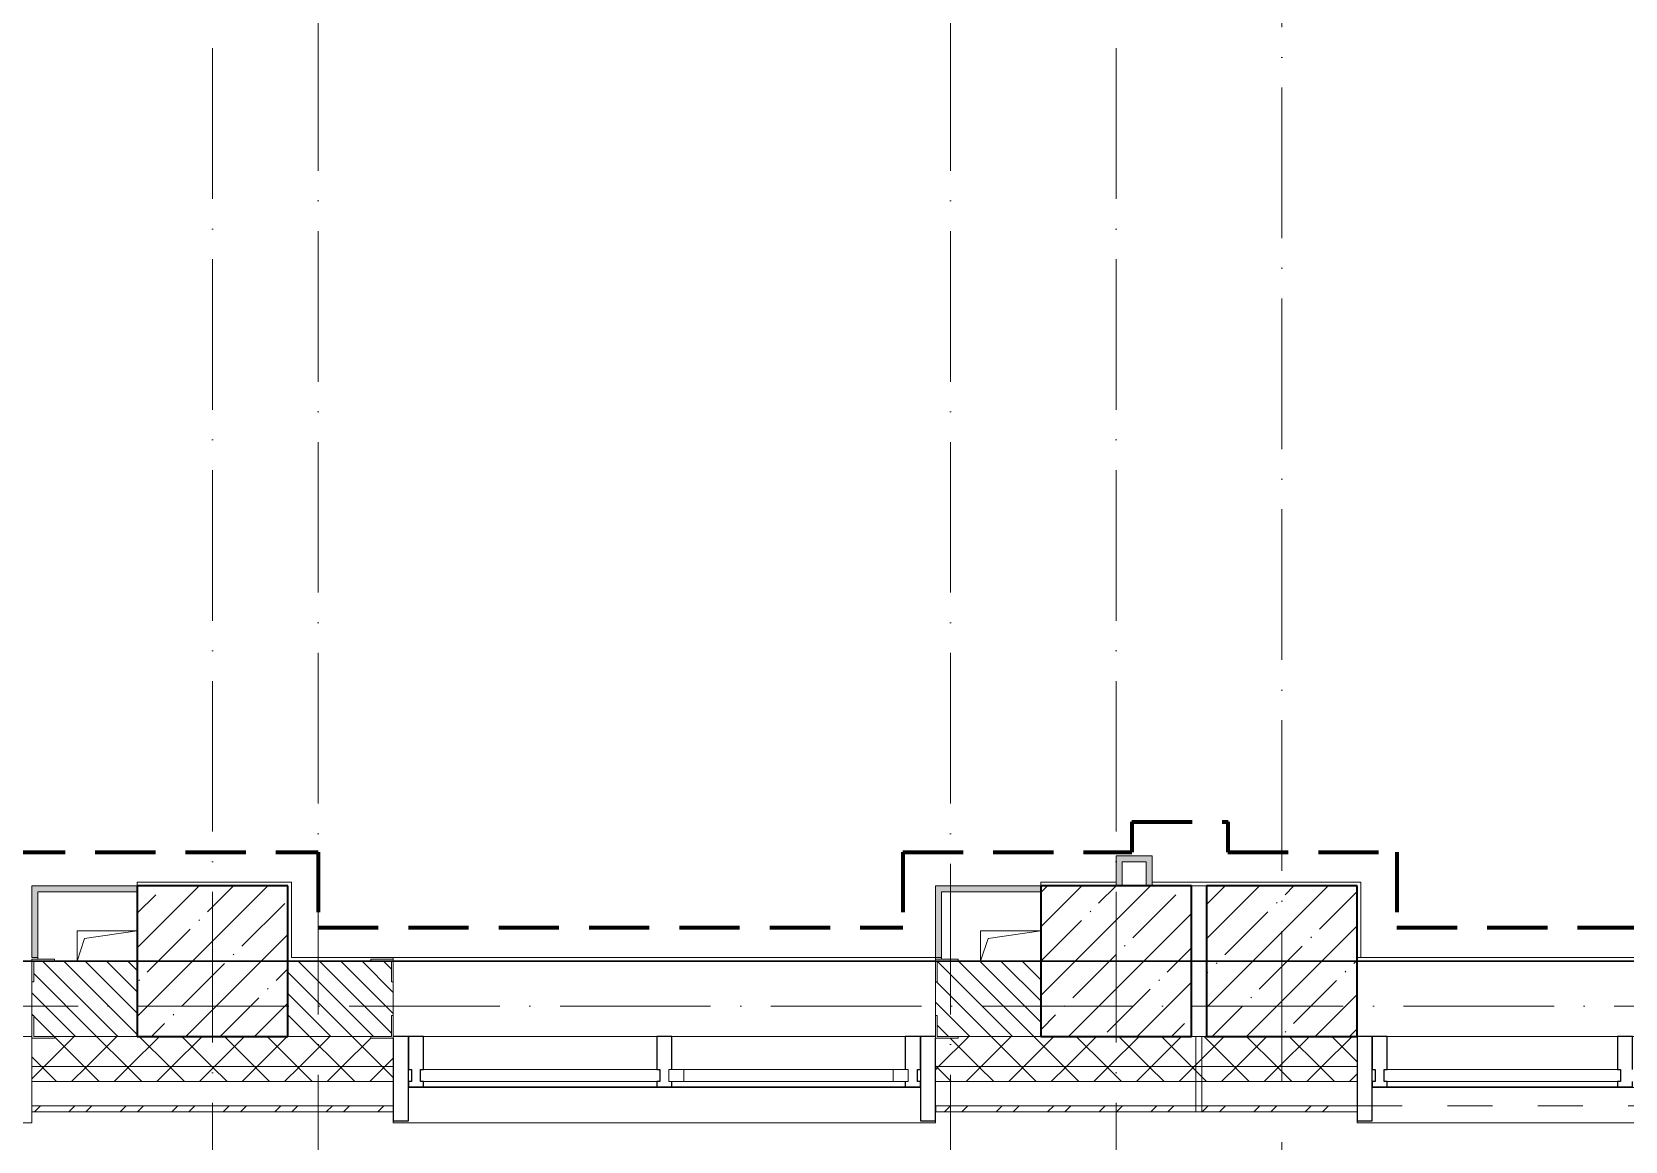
# Model space of a CAD drawing. Header units: millimetres. Extents: x -17017 to 628417, y -109036 to 199237.
# Drawn here: x 60280 to 65570, y -106663 to -102981 of the extents above; entities that cross this region are included whole.
import ezdxf

# ---------------------------------------------------------------- set-up
doc = ezdxf.new("R2010")
doc.units = ezdxf.units.MM
for name, pattern in [('50_200_ШТРИХ_1Т_ш5_п1_п1_', [700, 500, -100, 0, -100]), ('Штрих короткий', [300, 150, -150]), ('Штриховая _2 мм - 1 мм_', [300, 200, -100])]:
    doc.linetypes.add(name, pattern=pattern)
for name, color, linetype, lineweight in [('0-1', 7, 'Continuous', 5), ('0-2', 7, 'Continuous', 9), ('Импосты витража', 7, 'Continuous', 9), ('Импосты витража-1', 7, 'Continuous', 25), ('Каркас_Импост', 7, 'Continuous', 13), ('Каркас_Импост-1', 7, 'Continuous', 9), ('Несущие колонны', 7, 'Continuous', 9), ('Несущие колонны-1', 7, 'Continuous', 35), ('Обобщенные модели', 7, 'Continuous', 9), ('Общие ребра', 7, 'Continuous', 9), ('Окна', 7, 'Continuous', 9), ('Оси-2', 7, '50_200_ШТРИХ_1Т_ш5_п1_п1_', 9), ('Остекление-1', 7, 'Continuous', 9), ('Перемычка-1', 7, 'Штрих короткий', 9), ('Стены', 7, 'Continuous', 9), ('Стены-1', 7, 'Continuous', 13), ('стяжа', 7, 'Continuous', 30), ('Штриховка разреза-1', 7, 'Continuous', 9)]:
    doc.layers.add(name, color=color, linetype=linetype, lineweight=lineweight)
doc.layers.add('СТ-1_1', color=7, linetype='Штриховая _2 мм - 1 мм_', lineweight=90, true_color=0x888888)
doc.layers.add('Штриховка разреза-3', color=7, linetype='Continuous', lineweight=9, true_color=0x0080ff)
doc.layers.get('0-2').off()
pattern_1 = [(45, (0, 0), (-70.71068, 70.71068), []), (135, (0, 0), (-70.71068, -70.71068), [])]
pattern_2 = [(135, (0, 0), (-35.35534, -35.35534), [])]
pattern_3 = [(45, (0, 0), (-85.53659, 85.53659), []), (45, (57.02, 0), (-85.53659, 85.53659), [])]

# ---------------------------------------------------------------- blocks, each defined once
blk = doc.blocks.new('ось2эт')
at = {"layer": 'Оси-2'}
for p, q in [((61229.9, -54635.1), (61229.9, -107165.9)), ((63329.9, -54635.1), (63329.9, -107165.9)), ((60879.9, -108435.9), (60879.9, -93480.6)), ((63879.9, -108435.9), (63879.9, -93480.6)), ((64429.9, -107165.9), (64429.9, -94750.6)), ((96138.3, -106215.3), (-12388.8, -106215.3))]:
    blk.add_line(p, q, dxfattribs=at)
blk = doc.blocks.new('BSC_Колонна _Прямоугольная - 500х500-V52-АИ2_02_План отделки стен 2-го этажа _Часть 2_')
at = {"layer": 'Несущие колонны'}
h = blk.add_hatch(dxfattribs=at)
h.set_pattern_fill('FP_60', color=256, style=0, pattern_type=2)
h.set_pattern_definition([(45, (-73950, -150), (-114.04925, 114.04925), []), (45, (-73835.95, -150), (-114.04925, 114.04925), [201.613, -40.323, 3.353, -36.97])])
h.paths.add_polyline_path([(-250, -250), (250, -250), (250, 250), (-250, 250)], flags=0)
at = {"layer": 'Несущие колонны-1'}
for p, q in [((250, 250), (-250, 250)), ((-250, 250), (-250, -250)), ((250, -250), (250, 250)), ((-250, -250), (250, -250))]:
    blk.add_line(p, q, dxfattribs=at)
blk = doc.blocks.new('BSC_Колонна _Прямоугольная - 500х500-V54-АИ2_02_План отделки стен 2-го этажа _Часть 2_')
at = {"layer": 'Несущие колонны'}
h = blk.add_hatch(dxfattribs=at)
h.set_pattern_fill('FP_62', color=256, style=0, pattern_type=2)
h.set_pattern_definition([(45, (-70950, -150), (-114.04925, 114.04925), []), (45, (-70835.95, -150), (-114.04925, 114.04925), [201.613, -40.323, 3.353, -36.97])])
h.paths.add_polyline_path([(-250, -250), (250, -250), (250, 250), (-250, 250)], flags=0)
at = {"layer": 'Несущие колонны-1'}
for p, q in [((250, 250), (-250, 250)), ((-250, 250), (-250, -250)), ((250, -250), (250, 250)), ((-250, -250), (250, -250))]:
    blk.add_line(p, q, dxfattribs=at)
blk = doc.blocks.new('BSC_Колонна _Прямоугольная - 500х500-V123-АИ2_02_План отделки стен 2-го этажа _Часть 2_')
at = {"layer": 'Несущие колонны'}
h = blk.add_hatch(dxfattribs=at)
h.set_pattern_fill('FP_122', color=256, style=0, pattern_type=2)
h.set_pattern_definition([(45, (-74500, -150), (-114.04925, 114.04925), []), (45, (-74385.95, -150), (-114.04925, 114.04925), [201.613, -40.323, 3.353, -36.97])])
h.paths.add_polyline_path([(-250, -250), (250, -250), (250, 250), (-250, 250)], flags=0)
at = {"layer": 'Несущие колонны-1'}
for p, q in [((250, 250), (-250, 250)), ((-250, 250), (-250, -250)), ((250, -250), (250, 250)), ((-250, -250), (250, -250))]:
    blk.add_line(p, q, dxfattribs=at)
blk = doc.blocks.new('Проем_Дверь_Прямоугольный - 1800х2700h_оконные проемы-25805030-АИ2_02_План отделки стен 2-го этажа _Часть 2_')
at = {"layer": 'Перемычка-1'}
for p, q in [((900, 125), (-900, 125)), ((900, -125), (-900, -125))]:
    blk.add_line(p, q, dxfattribs=at)
blk = doc.blocks.new('PNS_Панель прямоугольная2 - Нр_Стекло - 40мм-26243474-АИ2_02_План отделки стен 2-го этажа _Часть 2_')
at = {"layer": 'Каркас_Импост'}
for p, q in [((-397.5, 0), (-397.5, 40)), ((-397.5, 40), (-347.5, 40)), ((-347.5, 40), (-347.5, 0)), ((397.5, 40), (347.5, 40)), ((347.5, 40), (347.5, 0)), ((397.5, 0), (397.5, 40)), ((-347.5, 0), (-397.5, 0)), ((347.5, 0), (397.5, 0))]:
    blk.add_line(p, q, dxfattribs=at)
at = {"layer": 'Каркас_Импост-1'}
for p, q in [((-347.5, 40), (347.5, 40)), ((-347.5, 0), (347.5, 0))]:
    blk.add_line(p, q, dxfattribs=at)
blk = doc.blocks.new('Прямоугольный импост - Импост структурный с накладкой - 150мм-25647633-АИ2_02_План отделки стен 2-го этажа _Часть 2_')
at = {"layer": 'Импосты витража-1'}
for p, q in [((-25, 0), (-25, 17)), ((-25, 17), (25, 17)), ((-15, 0), (-25, 0)), ((-15, -40), (-15, 0)), ((25, 17), (25, 0)), ((-25, -150), (-25, -40)), ((-25, -40), (-15, -40)), ((25, -40), (25, -150)), ((25, -150), (-25, -150))]:
    blk.add_line(p, q, dxfattribs=at)
blk = doc.blocks.new('Прямоугольный импост - Импост структурный с накладкой - 150мм-25647642-АИ2_02_План отделки стен 2-го этажа _Часть 2_')
at = {"layer": 'Импосты витража'}
for p, q in [((42475, -100), (43250, -100)), ((42475, -267), (43250, -267))]:
    blk.add_line(p, q, dxfattribs=at)
blk = doc.blocks.new('Прямоугольный импост - Импост структурный с накладкой - 150мм-V150-АИ2_02_План отделки стен 2-го этажа _Часть 2_')
at = {"layer": 'Импосты витража-1'}
for p, q in [((-25, 0), (-25, 17)), ((-25, 17), (25, 17)), ((25, 0), (15, 0)), ((15, 0), (15, -40)), ((25, 17), (25, 0)), ((-25, -150), (-25, -40)), ((15, -40), (25, -40)), ((25, -40), (25, -150)), ((25, -150), (-25, -150))]:
    blk.add_line(p, q, dxfattribs=at)
blk = doc.blocks.new('PNS_Панель прямоугольная1 - Нр_Стекло - 40мм-25259299-АИ2_02_План отделки стен 2-го этажа _Часть 2_')
at = {"layer": 'Остекление-1'}
for p, q in [((-387.5, 40), (387.5, 40)), ((-397.5, 0), (397.5, 0)), ((387.5, 0), (-387.5, 0))]:
    blk.add_line(p, q, dxfattribs=at)
blk = doc.blocks.new('Прямоугольный импост - Импост структурный с накладкой - 150мм-25647644-АИ2_02_План отделки стен 2-го этажа _Часть 2_')
at = {"layer": 'Импосты витража-1'}
for p, q in [((-25, 0), (-25, 17)), ((-25, 17), (25, 17)), ((-15, 0), (-25, 0)), ((-15, -40), (-15, 0)), ((25, 0), (15, 0)), ((15, 0), (15, -40)), ((25, 17), (25, 0)), ((-25, -150), (-25, -40)), ((-25, -40), (-15, -40)), ((15, -40), (25, -40)), ((25, -40), (25, -150)), ((25, -150), (-25, -150))]:
    blk.add_line(p, q, dxfattribs=at)
blk = doc.blocks.new('PNS_Панель прямоугольная1 - Нр_Стекло - 40мм-25374206-АИ2_02_План отделки стен 2-го этажа _Часть 2_')
at = {"layer": 'Остекление-1'}
for p, q in [((-382.5, 40), (382.5, 40)), ((-392.5, 0), (392.5, 0)), ((382.5, 0), (-382.5, 0))]:
    blk.add_line(p, q, dxfattribs=at)
blk = doc.blocks.new('Прямоугольный импост - Импост структурный с накладкой - 150мм-25669420-АИ2_02_План отделки стен 2-го этажа _Часть 2_')
at = {"layer": 'Импосты витража'}
for p, q in [((74850, -100), (75615, -100)), ((74850, -267), (75615, -267))]:
    blk.add_line(p, q, dxfattribs=at)
blk = doc.blocks.new('Прямоугольный импост - Откос НВФ_50х280 мм-V153-АИ2_02_План отделки стен 2-го этажа _Часть 2_')
at = {"layer": 'Импосты витража-1'}
for p, q in [((0, 130), (-50, 130)), ((-50, 130), (-50, -150)), ((0, -150), (0, 130)), ((-50, -150), (0, -150))]:
    blk.add_line(p, q, dxfattribs=at)
blk = doc.blocks.new('Прямоугольный импост - Откос НВФ_50х280 мм-25993834-АИ2_02_План отделки стен 2-го этажа _Часть 2_')
at = {"layer": 'Импосты витража-1'}
for p, q in [((-50, 130), (0, 130)), ((-50, -150), (-50, 130)), ((0, 130), (0, -144)), ((0, -150), (-50, -150))]:
    blk.add_line(p, q, dxfattribs=at)
blk = doc.blocks.new('Прямоугольный импост - Откос НВФ_50х280 мм-25993838-АИ2_02_План отделки стен 2-го этажа _Часть 2_')
at = {"layer": 'Импосты витража-1'}
for p, q in [((0, 130), (-50, 130)), ((-50, 130), (-50, -150)), ((0, -144), (0, 130)), ((-50, -150), (0, -150))]:
    blk.add_line(p, q, dxfattribs=at)
blk = doc.blocks.new('Проем_Дверь_Прямоугольный - 2500х2700h_витражные проемы-30580809-АИ2_02_План отделки стен 2-го этажа _Часть 2_')
at = {"layer": 'Перемычка-1'}
for p, q in [((1250, 115), (-1250, 115)), ((1250, -115), (-1250, -115))]:
    blk.add_line(p, q, dxfattribs=at)
blk = doc.blocks.new('Фахверк_СКБ_Уголок - 250_2700-27497298-АИ2_02_План отделки стен 2-го этажа _Часть 2_')
at = {"layer": 'Обобщенные модели'}
for p, q in [((200, 181), (125, 181)), ((125, 181), (125, 106)), ((131, 106), (131, 175)), ((131, 175), (200, 175)), ((200, 175), (200, 181)), ((125, 106), (131, 106)), ((131, -6), (125, -6)), ((125, -6), (125, -81)), ((131, -75), (131, -6)), ((125, -81), (200, -81)), ((200, -75), (131, -75)), ((200, -81), (200, -75))]:
    blk.add_line(p, q, dxfattribs=at)
blk = doc.blocks.new('AR_Отверстие прямоугольное _в плите_ - AR_Отверстие прямоугольное _в плите_-V204-АИ2_02_План отделки стен 2-го этажа _Часть 2_')
at = {"layer": 'Обобщенные модели'}
for p, q in [((100, 50), (-100, 50)), ((-100, 50), (-100, -50)), ((-100, -50), (-75, 25)), ((-75, 25), (100, 50))]:
    blk.add_line(p, q, dxfattribs=at)
blk = doc.blocks.new('Отлив_СКБ - Отлив витража_120_НВФ-31885687-АИ2_02_План отделки стен 2-го этажа _Часть 2_')
at = {"layer": 'Окна'}
for p, q in [((1750, -2), (50, -2)), ((0, -120), (0, -113)), ((0, -120), (1800, -120)), ((1800, -113), (1800, -120))]:
    blk.add_line(p, q, dxfattribs=at)
blk = doc.blocks.new('Отлив_СКБ - Отлив витража_120_НВФ-31885342-АИ2_02_План отделки стен 2-го этажа _Часть 2_')
at = {"layer": 'Окна'}
for p, q in [((7750, -2), (50, -2)), ((0, -120), (0, -113)), ((0, -120), (7800, -120))]:
    blk.add_line(p, q, dxfattribs=at)
blk = doc.blocks.new('Отлив_СКБ - Отлив витража_120_НВФ-V239-АИ2_02_План отделки стен 2-го этажа _Часть 2_')
at = {"layer": 'Окна'}
for p, q in [((1749.7, -2), (49.7, -2)), ((1800, -83), (1800, -120)), ((0, -120), (0, -113)), ((0, -120), (1800, -120))]:
    blk.add_line(p, q, dxfattribs=at)
blk = doc.blocks.new('Стены 8 - Стены 4-31196234-АИ2_02_План отделки стен 2-го этажа _Часть 2_')
at = {"layer": 'Стены-1'}
for p, q in [((-1798.5, 41030.2), (-1798.5, 41010.2)), ((-1548.5, 41030.2), (-1798.5, 41030.2)), ((-1798.5, 41010.2), (-1548.5, 41010.2)), ((-1548.5, 41010.2), (-1548.5, 41030.2))]:
    blk.add_line(p, q, dxfattribs=at)
blk = doc.blocks.new('0125-Р-ОО-Ш2-АР-о_23_10_2024_rvt-1-АИ2_02_План отделки стен 2-го этажа _Часть 2_')
at = {"layer": 'Штриховка разреза-1'}
h = blk.add_hatch(dxfattribs=at)
h.set_pattern_fill('FP_2', color=256, style=0, pattern_type=2)
h.set_pattern_definition(pattern_2)
h.paths.add_polyline_path([(70356, -100), (70700, -100), (70700, 150), (70356, 150), (70356, 81), (70350, 81), (70350, -31), (70356, -31), (70356, -95.7)], flags=0)
h.paths.add_polyline_path([(67718.5, -100), (68544, -100), (68544, -31), (68549.7, -31), (68549.7, 81), (68544, 81), (68544, 150), (67356, 150), (67356, 81), (67350, 81), (67350, -31), (67356, -31), (67356, -100), (67425, -100)], flags=0)
h.paths.add_polyline_path([(65475, -100), (65544, -100), (65544, -31), (65550, -31), (65550, 81), (65544, 81), (65544, 150), (65200, 150), (65200, -100), (65388.5, -100)], flags=0)
h = blk.add_hatch(dxfattribs=at)
h.set_pattern_fill('FP_2', color=256, style=0, pattern_type=2)
h.set_pattern_definition(pattern_2)
h.paths.add_polyline_path([(73425, -100), (73700, -100), (73700, 150), (73356, 150), (73356, 81), (73350, 81), (73350, -31), (73356, -31), (73356, -100)], flags=0)
h.paths.add_polyline_path([(71544, -100), (71544, -31), (71550, -31), (71550, 81), (71544, 81), (71544, 150), (71200, 150), (71200, -100), (71475, -100)], flags=0)
h = blk.add_hatch(dxfattribs=at)
h.set_pattern_fill('FP_81', color=256, style=0, pattern_type=2)
h.set_pattern_definition(pattern_1)
h.paths.add_polyline_path([(103134.1, -200), (103600, -200), (103600, -100), (94575, -100), (94575, -106), (94500, -106), (94500, -200), (102202.1, -200)], flags=0)
h.paths.add_polyline_path([(91850, -200), (92700, -200), (92700, -106), (92625, -106), (92625, -100), (84750, -100), (84750, -200), (91350, -200)], flags=0)
h.paths.add_polyline_path([(83562.3, -200), (83750, -200), (83750, -100), (82625, -100), (82625, -106), (82550, -106), (82550, -200), (83250, -200)], flags=0)
h.paths.add_polyline_path([(74750, -200), (74750, -100), (73425, -100), (73425, -106), (73350, -106), (73350, -200), (74242.4, -200)], flags=0)
h.paths.add_polyline_path([(71446.5, -200), (71550, -200), (71550, -106), (71475, -106), (71475, -100), (70425, -100), (70425, -106), (70350, -106), (70350, -200), (71200, -200)], flags=0)
h.paths.add_polyline_path([(67718.5, -200), (68549.7, -200), (68549.7, -106), (68475, -106), (68475, -100), (67425, -100), (67425, -106), (67350, -106), (67350, -200)], flags=0)
h.paths.add_polyline_path([(64700, -200), (65550, -200), (65550, -106), (65475, -106), (65475, -100), (64425, -100), (64425, -106), (64350, -106), (64350, -200), (64456.5, -200)], flags=0)
h.paths.add_polyline_path([(62550, -200), (62550, -106), (62475, -106), (62475, -100), (61425, -100), (61425, -106), (61350, -106), (61350, -200), (62126.6, -200)], flags=0)
h.paths.add_polyline_path([(56534.6, -200), (56550, -200), (56550, -106), (56475, -106), (56475, -100), (55425, -100), (55425, -106), (55350, -106), (55350, -200), (56200, -200)], flags=0)
h.paths.add_polyline_path([(53272.7, -200), (53550, -200), (53550, -106), (53475, -106), (53475, -100), (52425, -100), (52425, -106), (52350, -106), (52350, -200), (52806.7, -200)], flags=0)
h.paths.add_polyline_path([(50550, -200), (50550, -106), (50475, -106), (50475, -100), (49425, -100), (49425, -106), (49350, -106), (49350, -200), (50010.7, -200)], flags=0)
h.paths.add_polyline_path([(47475, -200), (47550, -200), (47550, -106), (47475, -106), (47475, -100), (46425, -100), (46425, -106), (46350, -106), (46350, -200), (47214.7, -200)], flags=0)
h.paths.add_polyline_path([(44550, -200), (44550, -106), (44475, -106), (44475, -100), (43425, -100), (43425, -106), (43350, -106), (43350, -200), (44418.8, -200)], flags=0)
h.paths.add_polyline_path([(40700, -200), (41550, -200), (41550, -106), (41475, -105.4), (41475, -100), (40150, -100), (40150, -200), (40690.8, -200)], flags=0)
h.paths.add_polyline_path([(38344, -200), (38350, -200), (38350, -106), (38275, -106), (38275, -100), (37150, -100), (37150, -200), (38275, -200)], flags=0)
h.paths.add_polyline_path([(35350, -200), (35350, -106), (35275, -106), (35275, -100), (34225, -100), (34225, -106), (34150, -106), (34150, -200), (35344, -200)], flags=0)
h.paths.add_polyline_path([(32275, -200), (32350, -200), (32350, -106), (32275, -106), (32275, -100), (31150, -100), (31150, -200), (31650, -200)], flags=0)
h.paths.add_polyline_path([(29350, -200), (29350, -106), (29275, -106), (29275, -100), (28150, -100), (28150, -200), (29344, -200)], flags=0)
h.paths.add_polyline_path([(25779, -200), (26350, -200), (26350, -106), (26275, -106), (26275, -100), (25225, -100), (25225, -106), (25150, -106), (25150, -200), (25313, -200)], flags=0)
h.paths.add_polyline_path([(22650, -200), (23350, -200), (23350, -106), (23275, -106), (23275, -100), (22150, -100), (22150, -200)], flags=0)
h.paths.add_polyline_path([(19255.1, -200), (20350, -200), (20350, -106), (20275, -106), (20275, -100), (19150, -100), (19150, -200)], flags=0)
h.paths.add_polyline_path([(16459.1, -200), (17350, -200), (17350, -106), (17275, -106), (17275, -100), (16225, -100), (16225, -106), (16150, -106), (16150, -200)], flags=0)
h.paths.add_polyline_path([(14595.1, -200), (15150, -200), (15150, -106), (15075, -106), (15075, -100), (9825, -100), (9825, -106), (9750, -106), (9750, -200), (13663.1, -200)], flags=0)
h.paths.add_polyline_path([(8150, -200), (8750, -200), (8750, -106), (8675, -106), (8675, -100), (-100, -100), (-100, -200), (8071.2, -200)], flags=0)
h = blk.add_hatch(dxfattribs=at)
h.set_pattern_fill('FP_81', color=256, style=0, pattern_type=2)
h.set_pattern_definition(pattern_1)
h.paths.add_polyline_path([(103600, -250), (103700, -250), (103700, -200), (94500, -200), (94500, -250), (103134.1, -250)], flags=0)
h.paths.add_polyline_path([(91950.2, -250), (92700, -250), (92700, -200), (84750, -200), (84750, -250), (91018.2, -250)], flags=0)
h.paths.add_polyline_path([(83562.3, -250), (83750, -250), (83750, -200), (82550, -200), (82550, -250), (82630.3, -250)], flags=0)
h.paths.add_polyline_path([(74242.4, -250), (74750, -250), (74750, -200), (73350, -200), (73350, -250), (73776.4, -250)], flags=0)
h.paths.add_polyline_path([(70350, -250), (71550, -250), (71550, -200), (70350, -200)], flags=0)
h.paths.add_polyline_path([(68549.7, -250), (68549.7, -200), (67350, -200), (67350, -250), (67718.5, -250)], flags=0)
h.paths.add_polyline_path([(64350, -250), (65550, -250), (65550, -200), (64350, -200)], flags=0)
h.paths.add_polyline_path([(62550, -250), (62550, -200), (61350, -200), (61350, -250), (62126.6, -250)], flags=0)
h.paths.add_polyline_path([(56550, -250), (56550, -200), (55350, -200), (55350, -250), (56534.6, -250)], flags=0)
h.paths.add_polyline_path([(53550, -250), (53550, -200), (52350, -200), (52350, -250), (53272.7, -250)], flags=0)
h.paths.add_polyline_path([(50550, -250), (50550, -200), (49350, -200), (49350, -250), (50010.7, -250)], flags=0)
h.paths.add_polyline_path([(47214.7, -250), (47550, -250), (47550, -200), (46350, -200), (46350, -250), (46748.7, -250)], flags=0)
h.paths.add_polyline_path([(43486.8, -250), (44550, -250), (44550, -200), (43350, -200), (43350, -250)], flags=0)
h.paths.add_polyline_path([(41550, -250), (41550, -200), (40150, -200), (40150, -250), (40690.8, -250)], flags=0)
h.paths.add_polyline_path([(37894.8, -250), (38350, -250), (38350, -200), (37150, -200), (37150, -250)], flags=0)
h.paths.add_polyline_path([(35098.9, -250), (35350, -250), (35350, -200), (34150, -200), (34150, -250), (34166.9, -250)], flags=0)
h.paths.add_polyline_path([(32302.9, -250), (32350, -250), (32350, -200), (31150, -200), (31150, -250), (31370.9, -250)], flags=0)
h.paths.add_polyline_path([(29040.9, -250), (29350, -250), (29350, -200), (28150, -200), (28150, -250), (28575, -250)], flags=0)
h.paths.add_polyline_path([(25313, -250), (26350, -250), (26350, -200), (25150, -200), (25150, -250)], flags=0)
h.paths.add_polyline_path([(22983, -250), (23350, -250), (23350, -200), (22150, -200), (22150, -250)], flags=0)
h.paths.add_polyline_path([(20350, -250), (20350, -200), (19150, -200), (19150, -250), (20187, -250)], flags=0)
h.paths.add_polyline_path([(17350, -250), (17350, -200), (16150, -200), (16150, -250), (16459.1, -250)], flags=0)
h.paths.add_polyline_path([(14595.1, -250), (15150, -250), (15150, -200), (9750, -200), (9750, -250), (13663.1, -250)], flags=0)
h.paths.add_polyline_path([(8537.2, -250), (8750, -250), (8750, -200), (-200, -200), (-200, -250), (8071.2, -250)], flags=0)
h = blk.add_hatch(dxfattribs=at)
h.set_pattern_fill('FP_80', color=256, style=0, pattern_type=2)
h.set_pattern_definition(pattern_3)
h.paths.add_polyline_path([(73351, -350), (74215, -350), (74215, -330), (73351, -330)], flags=0)
h.paths.add_polyline_path([(71446.5, -350), (71550, -350), (71550, -330), (70350, -330), (70350, -350), (70514.5, -350)], flags=0)
h.paths.add_polyline_path([(68549.7, -350), (68549.7, -330), (67350, -330), (67350, -350), (67718.5, -350)], flags=0)
h.paths.add_polyline_path([(65550, -350), (65550, -330), (64351, -330), (64351, -350), (65388.5, -350)], flags=0)
h.paths.add_polyline_path([(62126.6, -350), (62550, -350), (62550, -330), (61350, -330), (61350, -350), (61660.6, -350)], flags=0)
h.paths.add_polyline_path([(55602.6, -350), (56550, -350), (56550, -330), (55350, -330), (55350, -350)], flags=0)
h.paths.add_polyline_path([(52806.7, -350), (53550, -350), (53550, -330), (52350, -330), (52350, -350)], flags=0)
h.paths.add_polyline_path([(50550, -350), (50550, -330), (49350, -330), (49350, -350), (50010.7, -350)], flags=0)
h.paths.add_polyline_path([(47214.7, -350), (47550, -350), (47550, -330), (46350, -330), (46350, -350), (46748.7, -350)], flags=0)
h.paths.add_polyline_path([(44418.8, -350), (44550, -350), (44550, -330), (43350, -330), (43350, -350), (43486.8, -350)], flags=0)
h.paths.add_polyline_path([(41550, -350), (41550, -330), (40685, -330), (40685, -350), (40690.8, -350)], flags=0)
h = blk.add_hatch(dxfattribs=at)
h.set_pattern_fill('FP_80', color=256, style=0, pattern_type=2)
h.set_pattern_definition(pattern_3)
h.paths.add_polyline_path([(103830, -350), (103830, -330), (94500, -330), (94500, -350), (103134.1, -350)], flags=0)
h.paths.add_polyline_path([(92416.2, -350), (92700, -350), (92700, -330), (84750, -330), (84750, -350), (91950.2, -350)], flags=0)
h.paths.add_polyline_path([(83562.3, -350), (83750, -350), (83750, -330), (82550, -330), (82550, -350), (82630.3, -350)], flags=0)
h.paths.add_polyline_path([(74235, -350), (74750, -350), (74750, -330), (74235, -330)], flags=0)
at = {"layer": 'Общие ребра'}
for p, q in [((70700, -100), (70425, -100)), ((70425, -100), (70700, -100)), ((71475, -100), (71200, -100)), ((71200, -100), (71475, -100)), ((73700, -100), (73425, -100)), ((73425, -100), (73700, -100)), ((70350, -200), (71550, -200)), ((73350, -200), (74750, -200)), ((70350, -250), (71550, -250)), ((73350, -250), (74750, -250))]:
    blk.add_line(p, q, dxfattribs=at)
at = {"layer": 'Стены'}
for p, q in [((71550, 150), (73350, 150)), ((74750, 150), (77250, 150))]:
    blk.add_line(p, q, dxfattribs=at)
at = {"layer": 'Стены-1'}
for p, q in [((70700, 150), (70425, 150)), ((71475, 150), (71200, 150)), ((73700, 150), (73425, 150)), ((70350, 81), (70350, -31)), ((71550, -31), (71550, 81)), ((73350, 81), (73350, -31)), ((74250, -100), (74200, -100)), ((74750, -330), (74750, -100)), ((70350, -106), (70350, -330)), ((71550, -330), (71550, -106)), ((73350, -106), (73350, -330)), ((70350, -330), (71550, -330)), ((71550, -330), (70350, -330)), ((70350, -330), (70350, -350)), ((70350, -350), (71550, -350)), ((71550, -350), (71550, -330)), ((73350, -330), (74750, -330)), ((74215, -330), (73351, -330)), ((73351, -330), (73351, -350)), ((73351, -350), (74215, -350)), ((74215, -350), (74215, -330)), ((74750, -330), (74235, -330)), ((74235, -330), (74235, -350)), ((74235, -350), (74750, -350)), ((74750, -350), (74750, -330))]:
    blk.add_line(p, q, dxfattribs=at)
at = {"layer": '0-2'}
for name, p in [('BSC_Колонна _Прямоугольная - 500х500-V54-АИ2_02_План отделки стен 2-го этажа _Часть 2_', (70950, 150)), ('BSC_Колонна _Прямоугольная - 500х500-V52-АИ2_02_План отделки стен 2-го этажа _Часть 2_', (73950, 150)), ('BSC_Колонна _Прямоугольная - 500х500-V123-АИ2_02_План отделки стен 2-го этажа _Часть 2_', (74500, 150)), ('AR_Отверстие прямоугольное _в плите_ - AR_Отверстие прямоугольное _в плите_-V204-АИ2_02_План отделки стен 2-го этажа _Часть 2_', (70600, 200)), ('AR_Отверстие прямоугольное _в плите_ - AR_Отверстие прямоугольное _в плите_-V204-АИ2_02_План отделки стен 2-го этажа _Часть 2_', (73600, 200)), ('Проем_Дверь_Прямоугольный - 1800х2700h_оконные проемы-25805030-АИ2_02_План отделки стен 2-го этажа _Часть 2_', (69450, 25)), ('Фахверк_СКБ_Уголок - 250_2700-27497298-АИ2_02_План отделки стен 2-го этажа _Часть 2_', (70225, -25)), ('Фахверк_СКБ_Уголок - 250_2700-27497298-АИ2_02_План отделки стен 2-го этажа _Часть 2_', (73225, -25)), ('Прямоугольный импост - Импост структурный с накладкой - 150мм-25647642-АИ2_02_План отделки стен 2-го этажа _Часть 2_', (29175, 0)), ('Прямоугольный импост - Импост структурный с накладкой - 150мм-25647642-АИ2_02_План отделки стен 2-го этажа _Часть 2_', (30000, 0)), ('Прямоугольный импост - Импост структурный с накладкой - 150мм-25669420-АИ2_02_План отделки стен 2-го этажа _Часть 2_', (0, 0)), ('PNS_Панель прямоугольная1 - Нр_Стекло - 40мм-25259299-АИ2_02_План отделки стен 2-го этажа _Часть 2_', (72037.5, -250)), ('PNS_Панель прямоугольная2 - Нр_Стекло - 40мм-26243474-АИ2_02_План отделки стен 2-го этажа _Часть 2_', (72862.5, -250)), ('PNS_Панель прямоугольная1 - Нр_Стекло - 40мм-25374206-АИ2_02_План отделки стен 2-го этажа _Часть 2_', (75232.5, -250)), ('Отлив_СКБ - Отлив витража_120_НВФ-V239-АИ2_02_План отделки стен 2-го этажа _Часть 2_', (68550, -267)), ('Отлив_СКБ - Отлив витража_120_НВФ-31885687-АИ2_02_План отделки стен 2-го этажа _Часть 2_', (71550, -267)), ('Отлив_СКБ - Отлив витража_120_НВФ-31885342-АИ2_02_План отделки стен 2-го этажа _Часть 2_', (74750, -267))]:
    blk.add_blockref(name, p, dxfattribs=at)
for name, p, rotation in [('Фахверк_СКБ_Уголок - 250_2700-27497298-АИ2_02_План отделки стен 2-го этажа _Часть 2_', (71675, 75), 180), ('Проем_Дверь_Прямоугольный - 1800х2700h_оконные проемы-25805030-АИ2_02_План отделки стен 2-го этажа _Часть 2_', (72450, 25), 180), ('Прямоугольный импост - Откос НВФ_50х280 мм-25993838-АИ2_02_План отделки стен 2-го этажа _Часть 2_', (71550, -250), 180), ('Стены 8 - Стены 4-31196234-АИ2_02_План отделки стен 2-го этажа _Часть 2_', (115245.2, 1448.5), 89.9999999999999), ('Прямоугольный импост - Откос НВФ_50х280 мм-V153-АИ2_02_План отделки стен 2-го этажа _Часть 2_', (74750, -250), 180), ('Проем_Дверь_Прямоугольный - 2500х2700h_витражные проемы-30580809-АИ2_02_План отделки стен 2-го этажа _Часть 2_', (76000, -215), 180)]:
    blk.add_blockref(name, p, dxfattribs=dict(at, rotation=rotation))
at = {"layer": '0-2', "extrusion": (0, 0, -1), "rotation": 180}
for name, p in [('Прямоугольный импост - Импост структурный с накладкой - 150мм-25647644-АИ2_02_План отделки стен 2-го этажа _Часть 2_', (-71625, -250)), ('Прямоугольный импост - Импост структурный с накладкой - 150мм-25647633-АИ2_02_План отделки стен 2-го этажа _Часть 2_', (-72450, -250)), ('Прямоугольный импост - Импост структурный с накладкой - 150мм-V150-АИ2_02_План отделки стен 2-го этажа _Часть 2_', (-73275, -250)), ('Прямоугольный импост - Откос НВФ_50х280 мм-25993834-АИ2_02_План отделки стен 2-го этажа _Часть 2_', (-73350, -250)), ('Прямоугольный импост - Импост структурный с накладкой - 150мм-25647644-АИ2_02_План отделки стен 2-го этажа _Часть 2_', (-74825, -250)), ('Прямоугольный импост - Импост структурный с накладкой - 150мм-25647633-АИ2_02_План отделки стен 2-го этажа _Часть 2_', (-75640, -250))]:
    blk.add_blockref(name, p, dxfattribs=at)
blk = doc.blocks.new('2ч2эт')
at = {"layer": 'Штриховка разреза-3'}
for points in [[(63899.9, -105815.3), (63899.9, -105715.3), (63879.9, -105715.3), (63879.9, -105815.3)], [(63899.9, -105735.3), (63999.9, -105735.3), (63999.9, -105715.3), (63899.9, -105715.3), (63899.9, -105722.4)], [(63999.9, -105815.3), (63999.9, -105735.3), (63979.9, -105735.3), (63979.9, -105815.3)], [(60629.9, -105835.3), (60629.9, -105815.3), (60279.9, -105815.3), (60279.9, -105835.3), (60444.4, -105835.3)], [(60299.9, -106053.3), (60299.9, -105835.3), (60279.9, -105835.3), (60279.9, -106053.3)], [(63629.9, -105835.3), (63629.9, -105815.3), (63279.9, -105815.3), (63279.9, -105835.3), (63299.9, -105835.3)], [(63299.9, -106053.3), (63299.9, -105835.3), (63279.9, -105835.3), (63279.9, -106053.3)]]:
    blk.add_hatch(color=256, dxfattribs=at).paths.add_polyline_path(points, flags=0)
at = {"layer": 'Общие ребра'}
for p, q in [((63879.9, -105815.3), (63879.9, -105803.3)), ((63999.9, -105803.3), (63999.9, -105815.3)), ((60279.9, -106053.3), (60299.9, -106053.3)), ((63279.9, -106053.3), (63299.9, -106053.3))]:
    blk.add_line(p, q, dxfattribs=at)
at = {"layer": 'СТ-1_1'}
for p, q in [((63931.9, -105603.3), (63931.9, -105703.3)), ((63931.9, -105603.3), (64251.9, -105603.3)), ((64251.3, -105603.3), (64251.3, -105703.3)), ((60189.9, -105703.3), (61229.9, -105703.3)), ((61229.9, -105703.3), (61229.9, -105953.3)), ((63171.9, -105703.3), (63931.9, -105703.3)), ((63171.9, -105703.3), (63171.9, -105953.3)), ((64251.3, -105703.3), (64811.3, -105703.3)), ((64811.9, -105703.3), (64811.9, -105953.3)), ((61229.9, -105953.3), (63171.9, -105953.3)), ((64811.9, -105953.3), (67067.9, -105953.3))]:
    blk.add_line(p, q, dxfattribs=at)
at = {"layer": 'Стены'}
for p, q in [((61479.9, -106053.3), (63279.9, -106053.3)), ((63279.9, -106065.3), (61479.9, -106065.3)), ((67179.9, -106065.3), (64679.9, -106065.3)), ((64691.9, -106053.3), (67167.9, -106053.3))]:
    blk.add_line(p, q, dxfattribs=at)
at = {"layer": 'Стены-1'}
for p, q in [((63999.9, -105715.3), (63879.9, -105715.3)), ((63879.9, -105715.3), (63879.9, -105803.3)), ((63899.9, -105735.3), (63979.9, -105735.3)), ((63899.9, -105815.3), (63899.9, -105735.3)), ((63979.9, -105735.3), (63979.9, -105815.3)), ((63999.9, -105803.3), (63999.9, -105715.3)), ((60279.9, -105815.3), (60279.9, -106053.3)), ((60629.9, -105815.3), (60279.9, -105815.3)), ((60299.9, -106059.3), (60299.9, -105835.3)), ((60299.9, -105835.3), (60629.9, -105835.3)), ((61141.9, -105803.3), (60629.9, -105803.3)), ((60629.9, -105803.3), (60629.9, -105815.3)), ((61141.9, -106053.3), (61141.9, -105803.3)), ((63279.9, -105815.3), (63279.9, -106053.3)), ((63629.9, -105815.3), (63279.9, -105815.3)), ((63299.9, -106059.3), (63299.9, -105835.3)), ((63299.9, -105835.3), (63629.9, -105835.3)), ((63879.9, -105803.3), (63629.9, -105803.3)), ((63629.9, -105803.3), (63629.9, -105815.3)), ((64691.9, -105803.3), (63999.9, -105803.3)), ((64129.9, -105815.3), (64179.9, -105815.3)), ((64691.9, -106053.3), (64691.9, -105803.3)), ((60279.9, -106053.3), (60279.6, -106053.3)), ((61129.9, -106065.3), (61404.9, -106065.3)), ((61479.9, -106053.3), (61141.9, -106053.3)), ((61479.9, -106059.3), (61479.9, -106053.3)), ((63279.9, -106053.3), (63279.9, -106059.3)), ((64679.9, -106053.3), (64691.9, -106053.3))]:
    blk.add_line(p, q, dxfattribs=at)
at = {"layer": '0-1'}
blk.add_blockref('0125-Р-ОО-Ш2-АР-о_23_10_2024_rvt-1-АИ2_02_План отделки стен 2-го этажа _Часть 2_', (-10070.1, -106215.3), dxfattribs=at)

msp = doc.modelspace()

# ---------------------------------------------------------------- linework, layer by layer
at = {"layer": 'стяжа'}
msp.add_lwpolyline([(21579.9, -99165.3), (73387.3, -99165.3), (73387.3, -106065.4), (21579.9, -106065.4)], close=True, dxfattribs=at)

# ---------------------------------------------------------------- block references
for name in ['ось2эт', '2ч2эт']:
    msp.add_blockref(name, (0, 0), dxfattribs=at)

doc.saveas('drawing.dxf')
